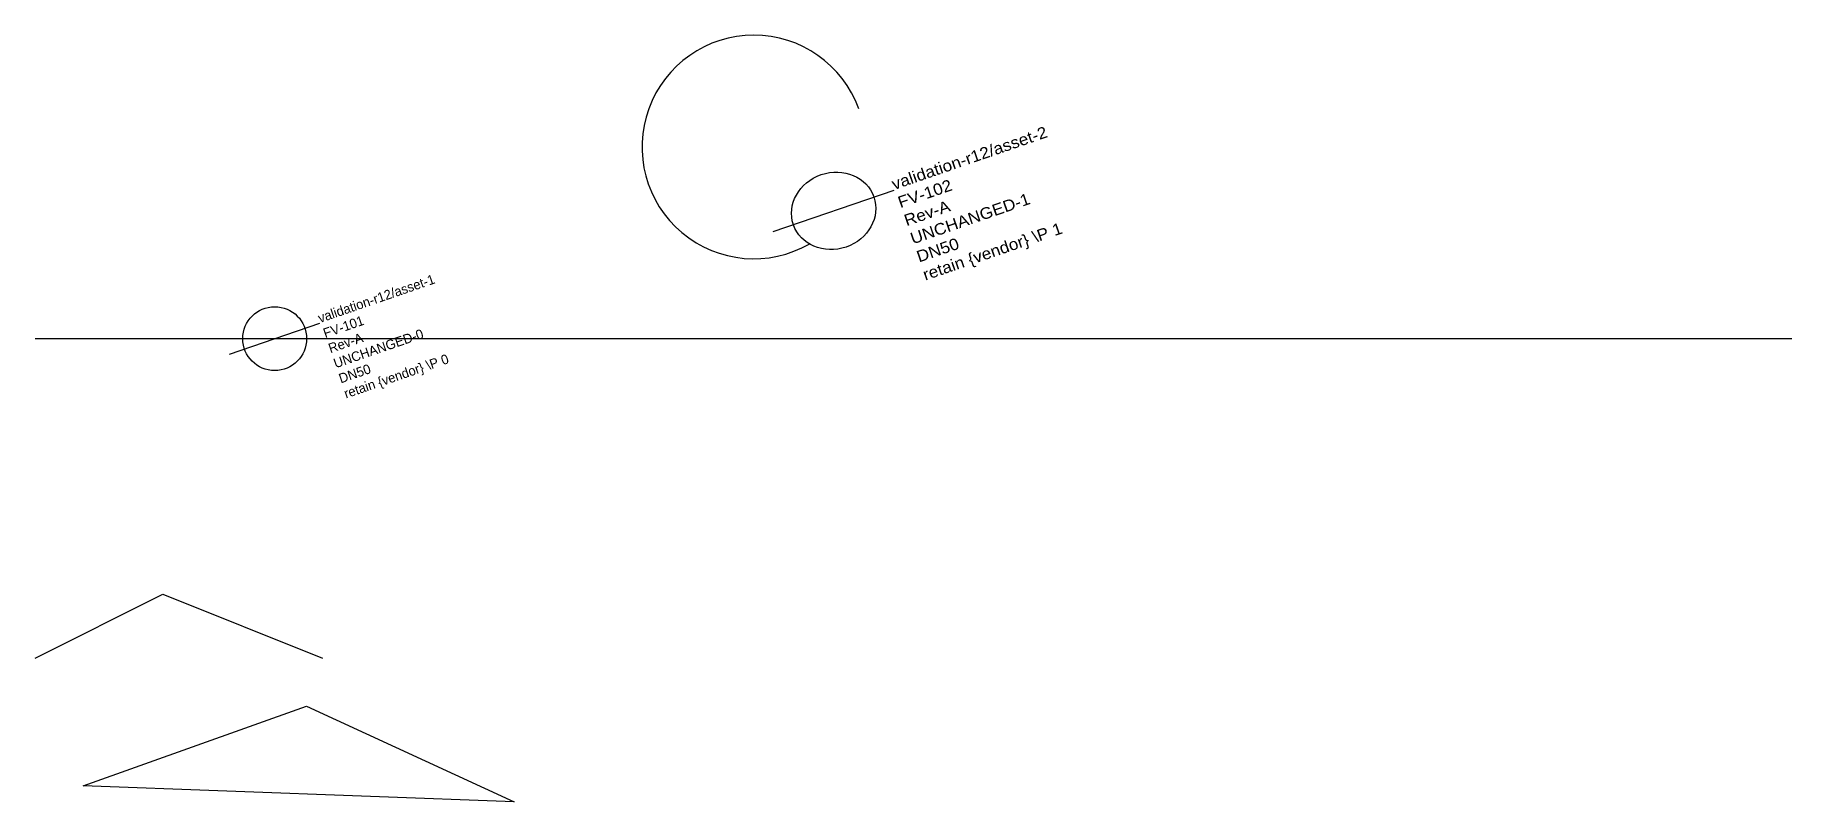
# Model space of a CAD drawing. Extents: x 0 to 110, y -9 to 39.
import ezdxf

# ---------------------------------------------------------------- set-up
doc = ezdxf.new("R2010")
doc.units = 0
doc.layers.add('LABEL', color=2, linetype='Continuous')
doc.layers.add('PIPE', color=3, linetype='Continuous')

# ---------------------------------------------------------------- blocks, each defined once
blk = doc.blocks.new('ASSET')
blk.add_line((-3, 0), (3, 0))
blk.add_circle((0, 0), 2)
at = {"layer": 'LABEL'}
for tag, p in [('ICT_ID', (3, 0)), ('TAG', (3, -1)), ('MODEL', (3, -2)), ('SERIAL', (3, -3)), ('SIZE', (3, -4)), ('VENDOR_PRIVATE', (3, -5))]:
    blk.add_attdef(tag, p, '', height=0.6, dxfattribs=at)

msp = doc.modelspace()

# ---------------------------------------------------------------- linework, layer by layer
for points in [[(0, 0), (8, 4), (18, 0)], [(3, -8), (17, -3), (30, -9), (3, -8)]]:
    msp.add_lwpolyline(points)
msp.add_arc((45, 32), 7, 20, 300)
at = {"layer": 'PIPE'}
msp.add_line((0, 20), (110, 20), dxfattribs=at)

# ---------------------------------------------------------------- block references
at = {"layer": 'PIPE', "xscale": 1.3333333333333333, "yscale": 1.2, "rotation": 19}
msp.add_blockref('ASSET', (50, 28), dxfattribs=at).add_auto_attribs({'ICT_ID': 'validation-r12/asset-2', 'TAG': 'FV-102', 'MODEL': 'Rev-A', 'SERIAL': 'UNCHANGED-1', 'SIZE': 'DN50', 'VENDOR_PRIVATE': 'retain {vendor} \\P 1'})
at = {"layer": 'PIPE', "rotation": 19}
msp.add_blockref('ASSET', (15, 20), dxfattribs=at).add_auto_attribs({'ICT_ID': 'validation-r12/asset-1', 'TAG': 'FV-101', 'MODEL': 'Rev-A', 'SERIAL': 'UNCHANGED-0', 'SIZE': 'DN50', 'VENDOR_PRIVATE': 'retain {vendor} \\P 0'})

doc.saveas('drawing.dxf')
